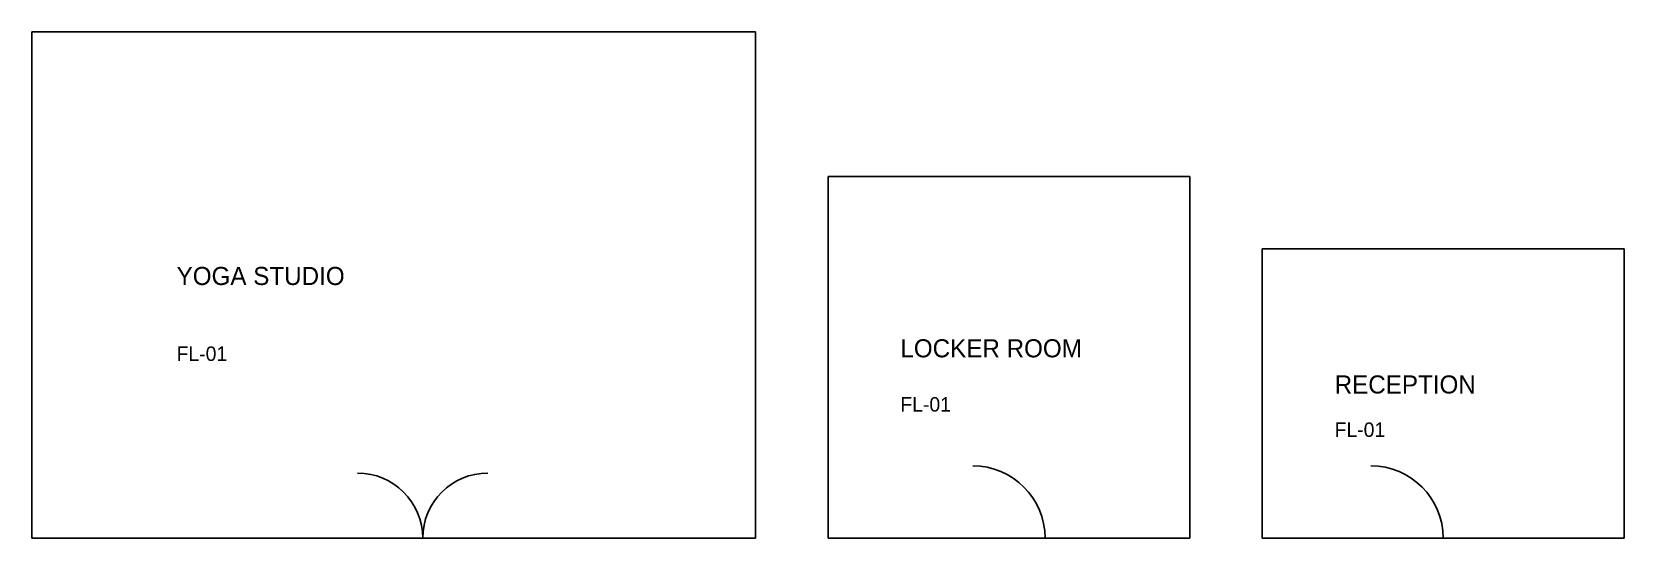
# Model space of a CAD drawing. Header units: millimetres. Extents: x 0 to 22000, y 0 to 7000.
import ezdxf

# ---------------------------------------------------------------- set-up
doc = ezdxf.new("R2010")
doc.units = ezdxf.units.MM

# ---------------------------------------------------------------- blocks, each defined once
blk = doc.blocks.new('DOOR_DOUBLE_1800')
blk.add_line((0, 0), (1800, 0))
for centre, start, end in [((0, 0), 0, 90), ((1800, 0), 90, 180)]:
    blk.add_arc(centre, 900, start, end)
blk = doc.blocks.new('DOOR_SINGLE_1000')
blk.add_line((0, 0), (1000, 0))
blk.add_arc((0, 0), 1000, 0, 90)

msp = doc.modelspace()

# ---------------------------------------------------------------- linework, layer by layer
at = {"layer": 'WALLS'}
for p, q in [((10000, 7000), (0, 7000)), ((0, 7000), (0, 0)), ((10000, 0), (10000, 7000)), ((16000, 5000), (11000, 5000)), ((11000, 5000), (11000, 0)), ((16000, 0), (16000, 5000)), ((22000, 4000), (17000, 4000)), ((17000, 4000), (17000, 0)), ((22000, 0), (22000, 4000)), ((0, 0), (10000, 0)), ((11000, 0), (16000, 0)), ((17000, 0), (22000, 0))]:
    msp.add_line(p, q, dxfattribs=at)

# ---------------------------------------------------------------- block references
at = {"layer": 'DOORS'}
for name, p in [('DOOR_DOUBLE_1800', (4500, 0)), ('DOOR_SINGLE_1000', (13000, 0)), ('DOOR_SINGLE_1000', (18500, 0))]:
    msp.add_blockref(name, p, dxfattribs=at)

# ---------------------------------------------------------------- texts
at = {"layer": 'FINISHES'}
for p in [(2000, 2450), (12000, 1750), (18000, 1400)]:
    msp.add_text('FL-01', height=200, dxfattribs=at).set_placement(p)
at = {"layer": 'ROOM_NAMES'}
for s, p in [('YOGA STUDIO', (2000, 3500)), ('LOCKER ROOM', (12000, 2500)), ('RECEPTION', (18000, 2000))]:
    msp.add_text(s, height=250, dxfattribs=at).set_placement(p)

doc.saveas('drawing.dxf')
